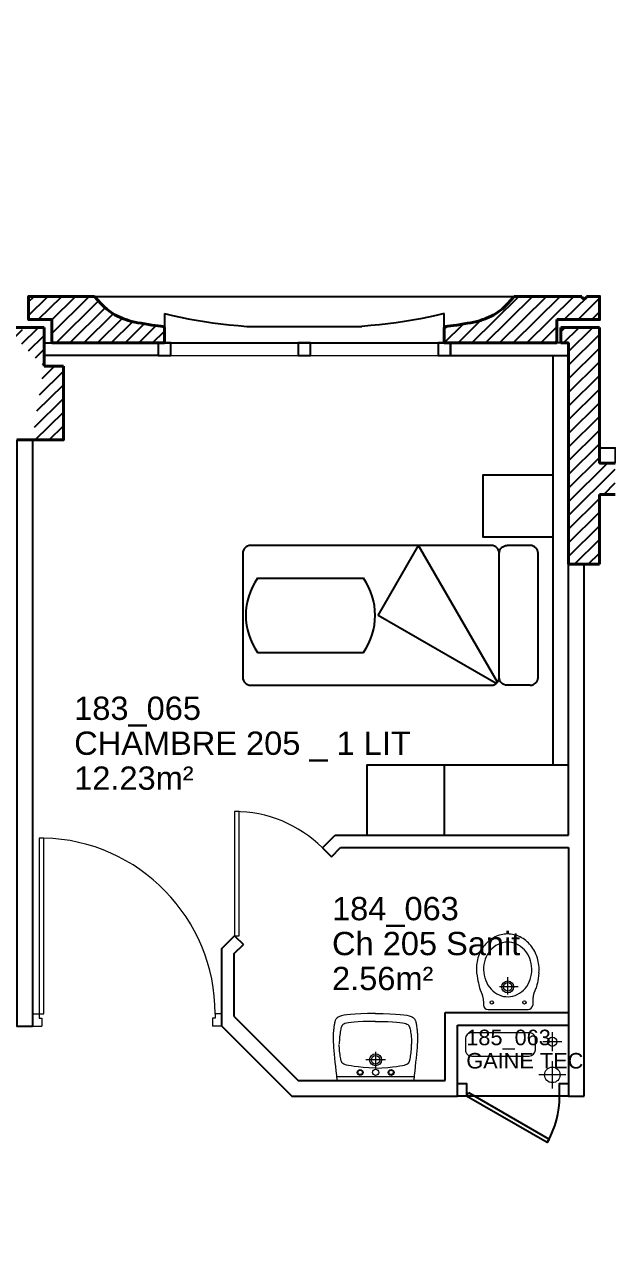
# Model space of a CAD drawing. Header units: millimetres. Extents: x -11 to 211, y -5 to 120.
# Drawn here: x 181.7 to 185.45, y 61.33 to 69.25 of the extents above; entities that cross this region are included whole.
import ezdxf

# ---------------------------------------------------------------- set-up
doc = ezdxf.new("R2010")
doc.units = ezdxf.units.MM
doc.header["$LTSCALE"] = 0.1
doc.header["$MEASUREMENT"] = 0
doc.linetypes.add('CONTINU', pattern=[0])
doc.layers.get('0').update_dxf_attribs({"linetype": 'CONTINUOUS'})
for name, color, linetype in [('400 Lits', 150, 'CONTINUOUS'), ('A_AGENC', 204, 'CONTINUOUS'), ('A_EQMP', 142, 'CONTINUOUS'), ('A_Etiqu_Gaine', 8, 'CONTINUOUS'), ('A_Etiqu_Gaine_ancien', 8, 'CONTINUOUS'), ('A_Etiqu_Gaine_code', 8, 'CONTINUOUS'), ('A_Etiqu_Local', 8, 'CONTINUOUS'), ('A_HACH_STRUC', 7, 'CONTINUOUS'), ('A_MUR_CLOIS', 7, 'CONTINU'), ('A_MURS_ALÈG', 7, 'CONTINU')]:
    doc.layers.add(name, color=color, linetype=linetype)
for name, color, linetype, lineweight in [('A_CHASS', 4, 'CONTINU', 0), ('A_MURS_STRU', 7, 'CONTINU', 40), ('A_PORTE', 8, 'CONTINU', 0), ('A_SANI', 5, 'CONTINU', 0)]:
    doc.layers.add(name, color=color, linetype=linetype, lineweight=lineweight)
doc.styles.add('Attribut', font='arial.ttf')

# ---------------------------------------------------------------- blocks, each defined once
blk = doc.blocks.new('BROCA2-G497')
at = {"layer": '400 Lits', "linetype": 'Continuous'}
for p, q in [((39.120598, 20.049994), (39.380409, 20.499994)), ((39.889137, 19.618849), (39.380409, 20.499994)), ((39.900024, 19.649992), (39.900024, 20.449995)), ((40.100021, 20.499994), (39.950027, 20.499994)), ((39.881168, 19.61088), (39.120598, 20.049994)), ((40.100021, 19.599993), (39.950027, 19.599993))]:
    blk.add_line(p, q, dxfattribs=at)
for points in [[(39.850296, 20.499994), (38.300026, 20.499994, 0.414214), (38.250026, 20.449995), (38.250023, 19.649992, 0.414214), (38.300026, 19.599992), (39.850296, 19.599993)], [(39.850021, 19.599993, 0.414213), (39.900021, 19.649992), (39.900024, 20.449995, 0.414214), (39.850021, 20.499995)], [(39.950027, 19.599993, -0.414213), (39.900027, 19.649992), (39.900024, 20.449995, -0.414214), (39.950027, 20.499995)], [(40.100021, 19.599993, 0.414213), (40.150021, 19.649992), (40.150024, 20.449995, 0.414214), (40.100021, 20.499995)]]:
    blk.add_lwpolyline(points, format="xyb", dxfattribs=at)
blk = doc.blocks.new('A_Etiqu_Local')
at = {"style": 'Attribut', "flags": 1}
for tag, p in [('CODE_HOPITAL', (-0.4463, 1.632)), ('CODE_SITE', (-0.4463, 1.407)), ('CODE_BATIMENT', (-0.4463, 1.182)), ('CODE_SECTEUR', (-0.4463, 0.957)), ('CODE_ETAGE', (-0.4463, 0.732)), ('NOM_NORMALISE', (-0.4463, -0.843)), ('SECTEUR_ACTIVITE', (-0.4463, -1.068)), ('SOUS_SECTEUR_ACTIVITE', (-0.4463, -1.293)), ('VOLUME', (-0.4463, -1.518)), ('SERVICE', (-0.4463, -1.743)), ('CODE_UG', (-0.4463, -1.968)), ('CODE_UA', (-0.4463, -2.193)), ('CODE_POLE', (-0.4463, -2.418)), ('OCCUPANT_EXTERNE', (-0.4463, -2.643)), ('DISPONIBILITE', (-0.4463, -2.868)), ('ACCES_HANDICAPES', (-0.4463, -3.093)), ('NATURE_SOL', (-0.4463, -3.318)), ('RISQUE_LABORATOIRE', (-0.4463, -3.543)), ('AMIANTE', (-0.4463, -3.768))]:
    blk.add_attdef(tag, p, '', height=0.15, dxfattribs=at)
at = {"layer": 'A_Etiqu_Local', "style": 'Attribut'}
for tag, p in [('CODE_PIECE', (-0.4463, 0.282)), ('NOM_USAGE', (-0.4463, 0.057)), ('SURFACE', (-0.4463, -0.168))]:
    blk.add_attdef(tag, p, '', height=0.15, dxfattribs=at)
blk = doc.blocks.new('A_Etiqu_Gaine')
at = {"style": 'Attribut', "flags": 1}
for tag, p in [('CODE_HOPITAL', (-0.4323, 0.8651)), ('CODE_SITE', (-0.4323, 0.7151)), ('CODE_BATIMENT', (-0.4323, 0.5651)), ('CODE_SECTEUR', (-0.4323, 0.4151)), ('CODE_ETAGE', (-0.4323, 0.2651)), ('NOM_NORMALISE', (-0.4323, -0.3349)), ('SECTEUR_ACTIVITE', (-0.4323, -0.4849)), ('SOUS_SECTEUR_ACTIVITE', (-0.4323, -0.6349)), ('SURFACE', (-0.4323, -0.7849)), ('CODE_UG', (-0.4323, -0.9349)), ('CODE_POLE', (-0.4323, -1.0849)), ('AMIANTE', (-0.4323, -1.2349))]:
    blk.add_attdef(tag, p, '', height=0.1, dxfattribs=at)
at = {"layer": 'A_Etiqu_Gaine', "style": 'Attribut'}
blk.add_attdef('NOM_USAGE', (-0.4323, -0.1849), '', height=0.1, dxfattribs=at)
at = {"layer": 'A_Etiqu_Gaine_ancien', "style": 'Attribut'}
blk.add_attdef('CODE_PIECE_ANCIEN', (-0.4323, 0.1151), '', height=0.1, dxfattribs=at)
at = {"layer": 'A_Etiqu_Gaine_code', "style": 'Attribut'}
blk.add_attdef('CODE_PIECE', (-0.4323, -0.0349), '', height=0.1, dxfattribs=at)
blk = doc.blocks.new('BROCA2-G382')
at = {"layer": '400 Lits', "linetype": 'Continuous'}
for p, q in [((24.019503, 20.288546), (24.701082, 20.288546)), ((24.019503, 19.811441), (24.701082, 19.811441))]:
    blk.add_line(p, q, dxfattribs=at)
for start, end in [(145.007771, 214.992539), (325.007913, 34.99193)]:
    blk.add_arc((24.360292, 20.049994), 0.415985, start, end, dxfattribs=at)

msp = doc.modelspace()

# ---------------------------------------------------------------- hatches: boundary and pattern name
at = {"layer": 'A_HACH_STRUC'}
h = msp.add_hatch(dxfattribs=at)
h.set_pattern_fill('ANSI31', color=8, scale=0.5, angle=359.76959, style=0)
h.paths.add_polyline_path([(201.5499, 63.0209), (201.5499, 63.5209), (202.0499, 63.5209), (202.0499, 63.0209)])
h.paths.add_polyline_path([(201.5499, 56.2709), (201.5499, 56.7709), (202.0499, 56.7709), (202.0499, 56.2709)])
h.paths.add_polyline_path([(174.7499, 59.696), (174.2499, 59.696), (174.2499, 60.196), (174.7499, 60.196)], flags=17)
h.paths.add_polyline_path([(181.4499, 52.546), (181.4499, 53.046), (181.9499, 53.046), (181.9499, 52.546)], flags=17)
h.paths.add_polyline_path([(174.7499, 52.546), (174.2499, 52.546), (174.2499, 53.046), (174.7499, 53.046)], flags=17)
h.paths.add_polyline_path([(201.7164, 49.9462), (201.9164, 49.9462), (202.0662, 49.9462), (202.0662, 50.4462), (201.5662, 50.4462), (201.5662, 49.9462)])
h.paths.add_polyline_path([(194.5, 49.9462), (194.7, 49.9462), (194.8499, 49.9462), (194.8499, 50.4462), (194.3499, 50.4462), (194.3499, 49.9462)])
h.paths.add_polyline_path([(194.5, 69.2462), (194.7, 69.2462), (194.8499, 69.2462), (194.8499, 68.7462), (194.3499, 68.7462), (194.3499, 69.2462)])
edge = h.paths.add_edge_path()
edge.add_line((181.6498, 66.5712), (181.7498, 66.5712))
edge.add_line((174.4498, 66.5712), (174.5498, 66.5712))
edge.add_line((181.825, 67.2962), (181.825, 67.0462))
edge.add_line((181.5754, 67.2962), (181.825, 67.2962))
edge.add_line((181.5754, 67.2962), (181.5754, 67.0462))
edge.add_line((181.4499, 67.0462), (181.5754, 67.0462))
edge.add_line((181.4499, 67.0462), (181.4499, 66.5712))
edge.add_line((181.4499, 66.5712), (181.6498, 66.5712))
edge.add_line((181.9499, 67.0462), (181.825, 67.0462))
edge.add_line((181.7498, 66.5712), (181.9499, 66.5712))
edge.add_line((181.9499, 66.5712), (181.9499, 67.0462))
edge.add_line((174.7499, 67.0462), (174.625, 67.0462))
edge.add_line((174.625, 67.2962), (174.625, 67.0462))
edge.add_line((174.5498, 66.5712), (174.7499, 66.5712))
edge.add_line((174.7499, 66.5712), (174.7499, 67.0462))
edge.add_line((174.3753, 67.2962), (174.3753, 67.0462))
edge.add_line((174.2499, 67.0462), (174.3753, 67.0462))
edge.add_line((174.2499, 67.0462), (174.2499, 66.5712))
edge.add_line((174.2499, 66.5712), (174.4498, 66.5712))
edge.add_line((174.3753, 67.2962), (174.625, 67.2962))
edge.add_line((181.6498, 46.1962), (181.9499, 46.1962))
edge.add_line((181.9499, 46.1962), (181.9499, 45.7212))
edge.add_line((181.4499, 45.7212), (181.4499, 46.1962))
edge.add_line((181.4499, 46.1962), (181.6498, 46.1962))
edge.add_line((181.9499, 45.7212), (181.825, 45.7212))
edge.add_line((181.825, 45.4712), (181.825, 45.7212))
edge.add_line((181.5754, 45.4712), (181.825, 45.4712))
edge.add_line((181.5754, 45.4712), (181.5754, 45.7212))
edge.add_line((181.4499, 45.7212), (181.5754, 45.7212))
edge.add_line((174.4498, 46.1962), (174.7499, 46.1962))
edge.add_line((174.7499, 46.1962), (174.7499, 45.7212))
edge.add_line((174.7499, 45.7212), (174.625, 45.7212))
edge.add_line((174.625, 45.4712), (174.625, 45.7212))
edge.add_line((174.2499, 45.7212), (174.2499, 46.1962))
edge.add_line((174.2499, 46.1962), (174.4498, 46.1962))
edge.add_line((174.3753, 45.4712), (174.3753, 45.7212))
edge.add_line((174.2499, 45.7212), (174.3753, 45.7212))
edge.add_line((174.3753, 45.4712), (174.625, 45.4712))
h = msp.add_hatch(dxfattribs=at)
h.set_pattern_fill('ANSI31', color=8, scale=0.5, angle=359.76959, style=0)
h.set_pattern_definition([(44.7696, (181.72519, 67.19617), (-0.044016, 0.0443715), [])])
h.paths.add_polyline_path([(182.5595, 67.3056), (182.54, 67.3085), (182.5188, 67.3116), (182.4965, 67.315), (182.4736, 67.3186), (182.451, 67.3224), (182.4292, 67.3263), (182.4089, 67.3304), (182.3995, 67.3325), (182.3906, 67.3347), (182.3821, 67.3369), (182.374, 67.3392), (182.3661, 67.3415), (182.3585, 67.344), (182.3509, 67.3466), (182.3435, 67.3493), (182.336, 67.3522), (182.3285, 67.3552), (182.3131, 67.3618), (182.2972, 67.3693), (182.2808, 67.378), (182.2638, 67.3883), (182.2462, 67.4003), (182.2282, 67.4143), (182.2095, 67.4306), (182.1903, 67.4496), (182.1705, 67.4713), (182.1502, 67.4962), (181.7252, 67.4962), (181.7252, 67.3462), (181.8751, 67.3462), (181.8751, 67.1962), (182.6002, 67.1962), (182.6002, 67.2962), (182.6002, 67.299), (182.5903, 67.3009), (182.5764, 67.3031)])
h = msp.add_hatch(dxfattribs=at)
h.set_pattern_fill('ANSI31', color=8, scale=0.5, angle=359.76959, style=0)
h.set_pattern_definition([(44.7696, (184.40019, 67.19617), (-0.044016, 0.0443715), [])])
h.paths.add_polyline_path([(185.1253, 67.3462), (185.4002, 67.3462), (185.4002, 67.4962), (185.3152, 67.4962, -1), (185.2852, 67.4962), (184.8502, 67.4962), (184.8298, 67.4713), (184.8101, 67.4496), (184.7909, 67.4306), (184.7722, 67.4143), (184.7541, 67.4003), (184.7366, 67.3883), (184.7196, 67.378), (184.7032, 67.3693), (184.6872, 67.3618), (184.6718, 67.3552), (184.6643, 67.3522), (184.6569, 67.3493), (184.6494, 67.3466), (184.6419, 67.344), (184.6343, 67.3415), (184.6264, 67.3392), (184.6182, 67.3369), (184.6097, 67.3347), (184.6008, 67.3325), (184.5915, 67.3304), (184.5712, 67.3263), (184.5494, 67.3224), (184.5268, 67.3186), (184.5039, 67.315), (184.4816, 67.3116), (184.4603, 67.3085), (184.4409, 67.3056), (184.424, 67.3031), (184.4101, 67.3009), (184.4002, 67.299), (184.4002, 67.1962), (184.4402, 67.1962), (185.1253, 67.1962)])
h = msp.add_hatch(dxfattribs=at)
h.set_pattern_fill('ANSI31', color=8, scale=0.5, angle=359.76959, style=0)
h.set_pattern_definition([(44.7696, (185.149874, 65.77093), (-0.044016, 0.0443715), [])])
h.paths.add_polyline_path([(185.3999, 67.2961), (185.1499, 67.2961), (185.1499, 67.1961), (185.2002, 67.1961), (185.2002, 67.1161), (185.2002, 67.1161), (185.1999, 65.7709), (185.3999, 65.7709), (185.3999, 66.2211), (185.4999, 66.2211), (185.4999, 66.4211), (185.3999, 66.4211)])

# ---------------------------------------------------------------- linework, layer by layer
at = {"layer": 'A_AGENC', "color": 8, "linetype": 'Continuous'}
msp.add_line((185.1429, 62.3463), (184.5431, 62.3463), dxfattribs=at)
for points in [[(184.4861, 62.3463), (184.4861, 62.4263), (184.5431, 62.4263), (184.5431, 62.3463)], [(185.1429, 62.3463), (185.1429, 62.4263), (185.1999, 62.4263), (185.1999, 62.3463)], [(184.556, 62.3686), (185.0754, 62.0687), (185.0625, 62.0464), (184.5431, 62.3463)]]:
    msp.add_lwpolyline(points, close=True, dxfattribs=at)
msp.add_arc((184.5431, 62.3463), 0.5998, 330.00002, 0.00001, dxfattribs=at)
at = {"layer": 'A_CHASS', "color": 8, "linetype": 'Continuous'}
for p, q in [((183.4602, 67.1962), (182.6402, 67.1962)), ((182.6402, 67.1162), (183.4602, 67.1162))]:
    msp.add_line(p, q, dxfattribs=at)
at = {"layer": 'A_CHASS', "color": 8}
for p, q in [((183.5402, 67.1962), (184.3602, 67.1962)), ((183.5402, 67.1162), (184.3602, 67.1162))]:
    msp.add_line(p, q, dxfattribs=at)
at = {"layer": 'A_EQMP', "color": 8, "linetype": 'Continuous'}
for p, q in [((185.0999, 67.1162), (185.0999, 64.4763)), ((184.3999, 64.4763), (184.3999, 64.0263))]:
    msp.add_line(p, q, dxfattribs=at)
msp.add_lwpolyline([(185.0999, 65.9462), (184.6499, 65.9462), (184.6499, 66.3462), (185.0999, 66.3462)], dxfattribs=at)
msp.add_lwpolyline([(185.1999, 64.0263), (185.1999, 64.4763), (183.9032, 64.4763), (183.9032, 64.0263)], close=True, dxfattribs=at)
at = {"layer": 'A_MUR_CLOIS', "color": 8, "linetype": 'Continuous'}
for p, q in [((181.75, 66.5712), (181.75, 62.7963)), ((185.1999, 64.0263), (185.1999, 65.7709)), ((185.2999, 62.3463), (185.2999, 65.7709)), ((183.6173, 63.9441), (183.6995, 64.0263)), ((183.6995, 64.0263), (185.1999, 64.0263)), ((183.6173, 63.9441), (183.6739, 63.8876)), ((183.6739, 63.8876), (183.7326, 63.9463)), ((183.7326, 63.9463), (184.6472, 63.9463)), ((184.6472, 63.9463), (185.1999, 63.9463)), ((185.1999, 63.9463), (185.1999, 62.3463)), ((182.9695, 63.2963), (183.0516, 63.3785)), ((183.0516, 63.3785), (183.1082, 63.3219)), ((182.9695, 62.7963), (182.9695, 63.2963)), ((183.0495, 63.2632), (183.1082, 63.3219)), ((183.0495, 62.8577), (183.0495, 63.2632)), ((184.4061, 62.4463), (184.4061, 62.8833)), ((184.4061, 62.8833), (185.1999, 62.8833)), ((183.0495, 62.8577), (183.4609, 62.4463)), ((182.9695, 62.7963), (183.4195, 62.3463)), ((184.4861, 62.3463), (184.4861, 62.8033)), ((184.4861, 62.8033), (185.1999, 62.8033)), ((183.4609, 62.4463), (184.4061, 62.4463)), ((183.4195, 62.3463), (184.4861, 62.3463)), ((185.1999, 62.3463), (185.2999, 62.3463))]:
    msp.add_line(p, q, dxfattribs=at)
at = {"layer": 'A_MUR_CLOIS', "color": 8}
for points in [[(181.825, 67.1962), (182.5602, 67.1962), (182.5602, 67.1162), (181.825, 67.1162)], [(184.4402, 67.1961), (184.4402, 67.1161), (185.2002, 67.1161), (185.2002, 67.1961)]]:
    msp.add_lwpolyline(points, close=True, dxfattribs=at)
at = {"layer": 'A_MUR_CLOIS', "color": 8, "linetype": 'Continuous'}
for points in [[(182.5602, 67.1962), (182.5602, 67.1162), (182.6402, 67.1162), (182.6402, 67.1962)], [(183.4602, 67.1962), (183.4602, 67.1162), (183.5402, 67.1162), (183.5402, 67.1962)], [(184.3602, 67.1962), (184.3602, 67.1162), (184.4402, 67.1162), (184.4402, 67.1962)], [(185.4999, 66.4211), (185.3999, 66.4211), (185.3999, 66.5211), (185.4999, 66.5211)]]:
    msp.add_lwpolyline(points, close=True, dxfattribs=at)
msp.add_lwpolyline([(181.6497, 66.5712), (181.6497, 62.7963), (181.75, 62.7963)], dxfattribs=at)
at = {"layer": 'A_MURS_ALÈG', "color": 8, "ltscale": 200}
for p, q in [((182.1502, 67.4962), (184.8502, 67.4962)), ((183.1308, 67.3028), (183.8696, 67.3028))]:
    msp.add_line(p, q, dxfattribs=at)
for points in [[(182.6002, 67.3862), (182.6002, 67.1962), (184.4002, 67.1962), (184.4002, 67.3862)], [(182.6002, 67.3862), (182.6513, 67.3737), (182.7024, 67.3623), (182.7535, 67.352), (182.8048, 67.3426), (182.8567, 67.3342), (182.9093, 67.3265), (182.9627, 67.3196), (183.0174, 67.3134), (183.0733, 67.3078), (183.1308, 67.3028)], [(184.4002, 67.3862), (184.349, 67.3737), (184.298, 67.3623), (184.2469, 67.352), (184.1956, 67.3426), (184.1437, 67.3342), (184.0911, 67.3265), (184.0376, 67.3196), (183.983, 67.3134), (183.9271, 67.3078), (183.8696, 67.3028)]]:
    msp.add_lwpolyline(points, dxfattribs=at)
at = {"layer": 'A_MURS_STRU', "color": 8, "linetype": 'Continuous'}
for p, q in [((181.8751, 67.3462), (181.8751, 67.1962)), ((185.1253, 67.3462), (185.1253, 67.1962)), ((181.5754, 67.2962), (181.825, 67.2962)), ((181.825, 67.2962), (181.825, 67.0462)), ((182.6002, 67.2962), (182.6002, 67.1962)), ((184.4002, 67.2962), (184.4002, 67.1962)), ((185.3999, 67.2961), (185.1499, 67.2961)), ((185.1499, 67.2961), (185.1499, 67.1961)), ((185.3999, 67.2961), (185.3999, 66.4211)), ((182.6002, 67.1962), (181.8751, 67.1962)), ((184.4002, 67.1962), (185.1253, 67.1962)), ((185.1499, 67.1961), (185.1999, 67.1961)), ((185.1999, 67.1961), (185.1999, 65.7709)), ((181.9499, 67.0462), (181.825, 67.0462)), ((185.3999, 66.4211), (185.4999, 66.4211)), ((185.3999, 66.2211), (185.3999, 65.7709)), ((185.3999, 66.2211), (185.4999, 66.2211)), ((185.3999, 65.7709), (185.1999, 65.7709))]:
    msp.add_line(p, q, dxfattribs=at)
at = {"layer": 'A_MURS_STRU', "color": 8}
for p, q in [((181.8751, 67.1962), (182.6002, 67.1962)), ((181.6498, 66.5712), (181.7498, 66.5712))]:
    msp.add_line(p, q, dxfattribs=at)
at = {"layer": 'A_MURS_STRU', "color": 8, "linetype": 'Continuous'}
for points in [[(181.8751, 67.3462), (181.7252, 67.3462), (181.7252, 67.4962), (182.1502, 67.4962)], [(182.1502, 67.4962), (182.1705, 67.4713), (182.1903, 67.4496), (182.2095, 67.4306), (182.2282, 67.4143), (182.2462, 67.4003), (182.2638, 67.3883), (182.2808, 67.378), (182.2972, 67.3693), (182.3131, 67.3618), (182.3285, 67.3552), (182.3285, 67.3552), (182.336, 67.3522), (182.3435, 67.3493), (182.3509, 67.3466), (182.3585, 67.344), (182.3661, 67.3415), (182.374, 67.3392), (182.3821, 67.3369), (182.3906, 67.3347), (182.3995, 67.3325), (182.4089, 67.3304), (182.4089, 67.3304), (182.4292, 67.3263), (182.451, 67.3224), (182.4736, 67.3186), (182.4965, 67.315), (182.5188, 67.3116), (182.54, 67.3085), (182.5595, 67.3056), (182.5764, 67.3031), (182.5903, 67.3009), (182.6003, 67.299)], [(184.8502, 67.4962), (184.8298, 67.4713), (184.8101, 67.4496), (184.7909, 67.4306), (184.7722, 67.4143), (184.7541, 67.4003), (184.7366, 67.3883), (184.7196, 67.378), (184.7032, 67.3693), (184.6872, 67.3618), (184.6718, 67.3552), (184.6718, 67.3552), (184.6643, 67.3522), (184.6569, 67.3493), (184.6494, 67.3466), (184.6419, 67.344), (184.6343, 67.3415), (184.6264, 67.3392), (184.6182, 67.3369), (184.6097, 67.3347), (184.6008, 67.3325), (184.5915, 67.3304), (184.5915, 67.3304), (184.5712, 67.3263), (184.5494, 67.3224), (184.5268, 67.3186), (184.5039, 67.315), (184.4816, 67.3116), (184.4603, 67.3085), (184.4409, 67.3056), (184.424, 67.3031), (184.4101, 67.3009), (184.4001, 67.299)], [(185.2852, 67.4962), (184.8502, 67.4962)], [(185.1253, 67.3462), (185.4002, 67.3462), (185.4002, 67.4962), (185.3152, 67.4962)], [(181.7498, 66.5712), (181.9499, 66.5712), (181.9499, 67.0462)]]:
    msp.add_lwpolyline(points, dxfattribs=at)
msp.add_arc((185.3002, 67.4962), 0.015, 179.99999, 0.00001, dxfattribs=at)
at = {"layer": 'A_PORTE', "color": 8, "linetype": 'Continuous'}
for p, q in [((181.7941, 64.0079), (181.7941, 62.8485)), ((181.8241, 64.0079), (181.7941, 64.0079)), ((181.8241, 62.8763), (181.8241, 64.0079)), ((181.7502, 62.7963), (181.7502, 62.8763)), ((181.7502, 62.8763), (181.8241, 62.8763)), ((181.7941, 62.8485), (181.8101, 62.8485)), ((181.8101, 62.8485), (181.8101, 62.7963)), ((182.9101, 62.8485), (182.9101, 62.7963)), ((182.9261, 62.8485), (182.9101, 62.8485)), ((182.9261, 62.8763), (182.9261, 62.8485)), ((182.9699, 62.8763), (182.9261, 62.8763)), ((182.9699, 62.7963), (182.9699, 62.8763)), ((181.7502, 62.7963), (181.8101, 62.7963)), ((182.9699, 62.7963), (182.9101, 62.7963))]:
    msp.add_line(p, q, dxfattribs=at)
msp.add_lwpolyline([(183.0804, 63.3785), (183.0804, 64.1785), (183.0504, 64.1785), (183.0504, 63.3785)], close=True, dxfattribs=at)
msp.add_arc((183.0504, 63.3785), 0.8, 44.99998, 90, dxfattribs=at)
at = {"layer": 'A_PORTE', "color": 8}
msp.add_arc((181.7941, 62.8763), 1.132, 0, 88.48138, dxfattribs=at)
at = {"layer": 'A_SANI', "color": 8, "linetype": 'Continuous'}
for p, q in [((184.877, 63.0491), (184.755, 63.0491)), ((184.8087, 63.0003), (184.8087, 63.1126)), ((184.6524, 62.9353), (184.6525, 62.9322)), ((184.6825, 62.9033), (184.9397, 62.9033)), ((184.9698, 62.9353), (184.9697, 62.9322)), ((183.7466, 62.8047), (183.7447, 62.8029)), ((183.7488, 62.8064), (183.7466, 62.8047)), ((183.7542, 62.8097), (183.7488, 62.8064)), ((183.7615, 62.8128), (183.7542, 62.8097)), ((183.7712, 62.8158), (183.7615, 62.8128)), ((183.784, 62.8184), (183.7712, 62.8158)), ((183.8004, 62.8208), (183.784, 62.8184)), ((183.8211, 62.8229), (183.8004, 62.8208)), ((183.8467, 62.8246), (183.8211, 62.8229)), ((183.8779, 62.8259), (183.8467, 62.8246)), ((183.9151, 62.8268), (183.8779, 62.8259)), ((183.959, 62.8272), (183.9151, 62.8268)), ((183.9557, 62.8272), (183.9996, 62.8268)), ((183.9996, 62.8268), (184.0369, 62.8259)), ((184.0369, 62.8259), (184.068, 62.8246)), ((184.068, 62.8246), (184.0936, 62.8229)), ((184.0936, 62.8229), (184.1143, 62.8208)), ((184.1143, 62.8208), (184.1308, 62.8184)), ((184.1308, 62.8184), (184.1435, 62.8158)), ((184.1435, 62.8158), (184.1532, 62.8128)), ((184.1532, 62.8128), (184.1605, 62.8097)), ((184.1605, 62.8097), (184.1659, 62.8064)), ((184.1659, 62.8064), (184.1681, 62.8047)), ((184.1681, 62.8047), (184.17, 62.8029)), ((183.7271, 62.7271), (183.7261, 62.716)), ((183.7283, 62.738), (183.7271, 62.7271)), ((183.7296, 62.7485), (183.7283, 62.738)), ((183.731, 62.7584), (183.7296, 62.7485)), ((183.7325, 62.7677), (183.731, 62.7584)), ((183.734, 62.776), (183.7325, 62.7677)), ((183.7356, 62.7833), (183.734, 62.776)), ((183.7364, 62.7866), (183.7356, 62.7833)), ((183.7373, 62.7895), (183.7364, 62.7866)), ((183.7382, 62.7922), (183.7373, 62.7895)), ((183.7392, 62.7947), (183.7382, 62.7922)), ((183.7403, 62.797), (183.7392, 62.7947)), ((183.7416, 62.7991), (183.7403, 62.797)), ((183.743, 62.8011), (183.7416, 62.7991)), ((183.7447, 62.8029), (183.743, 62.8011)), ((184.17, 62.8029), (184.1717, 62.8011)), ((184.1717, 62.8011), (184.1732, 62.7991)), ((184.1732, 62.7991), (184.1744, 62.797)), ((184.1744, 62.797), (184.1756, 62.7947)), ((184.1756, 62.7947), (184.1766, 62.7922)), ((184.1766, 62.7922), (184.1775, 62.7895)), ((184.1775, 62.7895), (184.1783, 62.7866)), ((184.1783, 62.7866), (184.1791, 62.7833)), ((184.1791, 62.7833), (184.1807, 62.776)), ((184.1807, 62.776), (184.1823, 62.7677)), ((184.1823, 62.7677), (184.1838, 62.7584)), ((184.1838, 62.7584), (184.1852, 62.7484)), ((184.1852, 62.7484), (184.1865, 62.7377)), ((184.1865, 62.7377), (184.1876, 62.7267)), ((184.1876, 62.7267), (184.1886, 62.7153)), ((184.9471, 62.7533), (184.5771, 62.7533)), ((185.0957, 62.7578), (185.0957, 62.6348)), ((183.7247, 62.6938), (183.7243, 62.6831)), ((183.7247, 62.668), (183.7243, 62.6787)), ((183.7253, 62.7049), (183.7247, 62.6938)), ((183.7253, 62.6569), (183.7247, 62.668)), ((183.7261, 62.716), (183.7253, 62.7049)), ((183.7261, 62.6458), (183.7253, 62.6569)), ((183.7271, 62.6347), (183.7261, 62.6458)), ((184.1876, 62.6352), (184.1886, 62.6465)), ((184.1886, 62.7153), (184.1895, 62.7038)), ((184.1886, 62.6465), (184.1895, 62.658)), ((184.1895, 62.7038), (184.1901, 62.6922)), ((184.1895, 62.658), (184.1901, 62.6696)), ((184.1901, 62.6922), (184.1905, 62.6809)), ((184.1901, 62.6696), (184.1905, 62.6809)), ((184.5371, 62.7133), (184.5371, 62.6433)), ((184.9871, 62.6433), (184.9871, 62.7133)), ((185.1572, 62.6963), (185.0343, 62.6963)), ((183.7283, 62.6238), (183.7271, 62.6347)), ((183.7296, 62.6133), (183.7283, 62.6238)), ((183.731, 62.6034), (183.7296, 62.6133)), ((183.7325, 62.5941), (183.731, 62.6034)), ((183.734, 62.5858), (183.7325, 62.5941)), ((183.7356, 62.5785), (183.734, 62.5858)), ((183.7364, 62.5752), (183.7356, 62.5785)), ((183.7373, 62.5723), (183.7364, 62.5752)), ((183.7382, 62.5696), (183.7373, 62.5723)), ((183.7392, 62.5671), (183.7382, 62.5696)), ((183.7403, 62.5648), (183.7392, 62.5671)), ((184.022, 62.5798), (183.8956, 62.5798)), ((183.9588, 62.6309), (183.9588, 62.5288)), ((184.1744, 62.5648), (184.1756, 62.5671)), ((184.1756, 62.5671), (184.1766, 62.5696)), ((184.1766, 62.5696), (184.1775, 62.5723)), ((184.1775, 62.5723), (184.1783, 62.5752)), ((184.1783, 62.5752), (184.1791, 62.5785)), ((184.1791, 62.5785), (184.1807, 62.5858)), ((184.1807, 62.5858), (184.1823, 62.5941)), ((184.1823, 62.5941), (184.1838, 62.6034)), ((184.1838, 62.6034), (184.1852, 62.6134)), ((184.1852, 62.6134), (184.1865, 62.6241)), ((184.1865, 62.6241), (184.1876, 62.6352)), ((184.5771, 62.6033), (184.9471, 62.6033)), ((185.0957, 62.5704), (185.0957, 62.3947)), ((183.7416, 62.5627), (183.7403, 62.5648)), ((183.743, 62.5608), (183.7416, 62.5627)), ((183.7447, 62.5589), (183.743, 62.5608)), ((183.7466, 62.5571), (183.7447, 62.5589)), ((183.7488, 62.5554), (183.7466, 62.5571)), ((183.7542, 62.5521), (183.7488, 62.5554)), ((183.7615, 62.5489), (183.7542, 62.5521)), ((183.7712, 62.5458), (183.7615, 62.5489)), ((183.784, 62.5428), (183.7712, 62.5458)), ((183.8004, 62.5398), (183.784, 62.5428)), ((183.8211, 62.5369), (183.8004, 62.5398)), ((183.8467, 62.5339), (183.8211, 62.5369)), ((183.8779, 62.531), (183.8467, 62.5339)), ((183.9151, 62.5281), (183.8779, 62.531)), ((183.959, 62.5251), (183.9151, 62.5281)), ((183.9557, 62.5251), (183.9996, 62.5281)), ((183.9996, 62.5281), (184.0369, 62.531)), ((184.0369, 62.531), (184.068, 62.5339)), ((184.068, 62.5339), (184.0936, 62.5369)), ((184.0936, 62.5369), (184.1143, 62.5398)), ((184.1143, 62.5398), (184.1308, 62.5428)), ((184.1308, 62.5428), (184.1435, 62.5458)), ((184.1435, 62.5458), (184.1532, 62.5489)), ((184.1532, 62.5489), (184.1605, 62.5521)), ((184.1605, 62.5521), (184.1659, 62.5554)), ((184.1659, 62.5554), (184.1681, 62.5571)), ((184.1681, 62.5571), (184.17, 62.5589)), ((184.17, 62.5589), (184.1717, 62.5608)), ((184.1717, 62.5608), (184.1732, 62.5627)), ((184.1732, 62.5627), (184.1744, 62.5648)), ((183.7092, 62.4712), (184.2045, 62.4712)), ((183.7092, 62.4463), (184.2045, 62.4463)), ((185.1836, 62.4825), (185.0079, 62.4825))]:
    msp.add_line(p, q, dxfattribs=at)
for points in [[(185.0098, 63.1401, 0.092603), (184.9996, 63.2351, 0.097518), (184.9572, 63.3153, 0.107322), (184.8878, 63.3711, 0.116228), (184.8076, 63.39, 0.11669), (184.7276, 63.371, 0.108258), (184.6587, 63.3153, 0.098236), (184.6171, 63.2352, 0.092772), (184.6078, 63.1401, 0.094013)], [(184.7469, 63.323, 0.102556), (184.6963, 63.2834, 0.093461), (184.6641, 63.2267, 0.177185), (184.6669, 63.0902, 0.093461), (184.7015, 63.0349, 0.102556), (184.7536, 62.9975, 0.222941), (184.8705, 62.9999, 0.102556), (184.921, 63.0394, 0.093461), (184.9533, 63.0961, 0.177028), (184.9504, 63.2326, 0.093461), (184.9159, 63.288, 0.102556), (184.8638, 63.3254, 0.222834), (184.7469, 63.323)]]:
    msp.add_lwpolyline(points, format="xyb", dxfattribs=at)
for points in [[(184.6085, 63.1394), (184.6114, 63.1201), (184.6143, 63.1029), (184.6172, 63.0877), (184.62, 63.0744), (184.6227, 63.0627), (184.6254, 63.0526), (184.6279, 63.0438), (184.6303, 63.0362), (184.6325, 63.0296), (184.6345, 63.0239), (184.6345, 63.0239), (184.6355, 63.0213), (184.6364, 63.0188), (184.6373, 63.0165), (184.6381, 63.0143), (184.6389, 63.0121), (184.6397, 63.01), (184.6404, 63.008), (184.6412, 63.0059), (184.6419, 63.0039), (184.6427, 63.0018), (184.6427, 63.0018), (184.6434, 62.9997), (184.6441, 62.9975), (184.6448, 62.9953), (184.6455, 62.993), (184.6462, 62.9908), (184.6469, 62.9885), (184.6475, 62.9862), (184.6481, 62.9839), (184.6487, 62.9816), (184.6492, 62.9794), (184.6492, 62.9794), (184.6501, 62.975), (184.6508, 62.9706), (184.6513, 62.9663), (184.6517, 62.9621), (184.652, 62.9578), (184.6522, 62.9535), (184.6523, 62.9491), (184.6524, 62.9447), (184.6524, 62.9401), (184.6524, 62.9353)], [(185.0089, 63.1394), (185.0072, 63.1201), (185.0051, 63.1029), (185.0027, 63.0877), (185, 63.0744), (184.9971, 63.0627), (184.9942, 63.0526), (184.9913, 63.0438), (184.9885, 63.0362), (184.9858, 63.0296), (184.9834, 63.0239), (184.9834, 63.0239), (184.9823, 63.0213), (184.9813, 63.0188), (184.9803, 63.0165), (184.9794, 63.0143), (184.9786, 63.0121), (184.9778, 63.01), (184.9771, 63.008), (184.9765, 63.0059), (184.9759, 63.0039), (184.9753, 63.0018), (184.9753, 63.0018), (184.9748, 62.9997), (184.9743, 62.9975), (184.9738, 62.9953), (184.9734, 62.993), (184.973, 62.9908), (184.9726, 62.9885), (184.9723, 62.9862), (184.972, 62.9839), (184.9717, 62.9816), (184.9714, 62.9794), (184.9714, 62.9794), (184.971, 62.975), (184.9707, 62.9706), (184.9704, 62.9663), (184.9702, 62.9621), (184.97, 62.9578), (184.9699, 62.9535), (184.9699, 62.9491), (184.9698, 62.9447), (184.9698, 62.9401), (184.9698, 62.9353)], [(183.9588, 62.878), (183.9074, 62.8773), (183.8638, 62.876), (183.8274, 62.8742), (183.7974, 62.872), (183.7731, 62.8693), (183.7538, 62.8662), (183.7387, 62.8628), (183.7272, 62.8589), (183.7185, 62.8547), (183.7119, 62.8502), (183.7119, 62.8502), (183.7091, 62.8478), (183.7067, 62.8453), (183.7046, 62.8427), (183.7027, 62.8398), (183.701, 62.8367), (183.6995, 62.8334), (183.6982, 62.8297), (183.6969, 62.8257), (183.6958, 62.8212), (183.6948, 62.8164), (183.6948, 62.8164), (183.6937, 62.8111), (183.6927, 62.8053), (183.6918, 62.7993), (183.6908, 62.793), (183.69, 62.7865), (183.6892, 62.78), (183.6884, 62.7734), (183.6877, 62.7669), (183.6871, 62.7605), (183.6866, 62.7544), (183.6866, 62.7544), (183.6861, 62.7484), (183.6857, 62.7427), (183.6854, 62.7371), (183.6852, 62.7315), (183.6851, 62.7259), (183.6851, 62.7201), (183.6851, 62.714), (183.6853, 62.7076), (183.6856, 62.7008), (183.6859, 62.6935), (183.6859, 62.6935), (183.687, 62.6772), (183.6885, 62.6586), (183.6903, 62.6379), (183.6924, 62.6153), (183.6947, 62.5908), (183.6973, 62.5647), (183.7001, 62.537), (183.7031, 62.508), (183.7061, 62.4777), (183.7092, 62.4463)], [(183.9549, 62.878), (184.0063, 62.8773), (184.0499, 62.876), (184.0863, 62.8742), (184.1163, 62.872), (184.1406, 62.8693), (184.1599, 62.8662), (184.1749, 62.8628), (184.1865, 62.8589), (184.1952, 62.8547), (184.2018, 62.8502), (184.2018, 62.8502), (184.2045, 62.8478), (184.207, 62.8453), (184.2091, 62.8427), (184.211, 62.8398), (184.2127, 62.8367), (184.2142, 62.8334), (184.2155, 62.8297), (184.2167, 62.8257), (184.2179, 62.8212), (184.2189, 62.8164), (184.2189, 62.8164), (184.22, 62.8111), (184.221, 62.8053), (184.2219, 62.7993), (184.2228, 62.793), (184.2237, 62.7865), (184.2245, 62.78), (184.2253, 62.7734), (184.226, 62.7669), (184.2266, 62.7605), (184.2271, 62.7544), (184.2271, 62.7544), (184.2276, 62.7484), (184.228, 62.7427), (184.2283, 62.7371), (184.2285, 62.7315), (184.2286, 62.7259), (184.2286, 62.7201), (184.2285, 62.714), (184.2284, 62.7076), (184.2281, 62.7008), (184.2277, 62.6935), (184.2277, 62.6935), (184.2267, 62.6772), (184.2252, 62.6586), (184.2234, 62.6379), (184.2213, 62.6153), (184.2189, 62.5908), (184.2163, 62.5647), (184.2135, 62.537), (184.2106, 62.508), (184.2076, 62.4777), (184.2045, 62.4463)]]:
    msp.add_lwpolyline(points, dxfattribs=at)
for centre, radius in [((184.8087, 63.0491), 0.0383), ((184.8087, 63.0491), 0.0276), ((184.7061, 62.9494), 0.0105), ((184.9161, 62.9494), 0.0105), ((185.0957, 62.6963), 0.03), ((183.9588, 62.5798), 0.0387), ((183.9588, 62.5798), 0.0274), ((183.8593, 62.4984), 0.0189), ((183.8593, 62.4984), 0.0144), ((183.9588, 62.4984), 0.0204), ((184.0583, 62.4984), 0.0189), ((184.0583, 62.4984), 0.0144), ((185.0957, 62.4825), 0.05)]:
    msp.add_circle(centre, radius, dxfattribs=at)
for centre, radius, start, end in [((184.6825, 62.9333), 0.03, 182.18352, 270), ((184.9397, 62.9333), 0.03, 270, 357.81648), ((184.5771, 62.7133), 0.04, 90.00067, 180.00076), ((184.9471, 62.7133), 0.04, 0.00067, 90.00076), ((184.5771, 62.6433), 0.04, 180.00067, 270.00076), ((184.9471, 62.6433), 0.04, 270.00006, 359.99994)]:
    msp.add_arc(centre, radius, start, end, dxfattribs=at)

# ---------------------------------------------------------------- block references
at = {"layer": 'A_EQMP', "color": 8}
for name, p in [('BROCA2-G497', (144.8541, 45.3919)), ('BROCA2-G382', (159.1791, 45.3919))]:
    msp.add_blockref(name, p, dxfattribs=at)
at = {"layer": 'A_Etiqu_Gaine', "color": 8}
msp.add_blockref('A_Etiqu_Gaine', (184.9746, 62.7085), dxfattribs=at).add_auto_attribs({'CODE_PIECE': '185_063', 'NOM_USAGE': 'GAINE TEC'})
at = {"layer": 'A_Etiqu_Local', "color": 8}
ref = msp.add_blockref('A_Etiqu_Local', (182.4656, 64.4865), dxfattribs=at)
ref.add_attrib('CODE_PIECE', '183_065', (182.0192, 64.7685), dxfattribs={"height": 0.15, "style": 'Attribut'})
ref.add_attrib('NOM_USAGE', 'CHAMBRE 205 _ 1 LIT', (182.0192, 64.5435), dxfattribs={"height": 0.15, "style": 'Attribut'})
ref.add_attrib('SURFACE', '12.23m²', (182.0192, 64.3185), dxfattribs={"height": 0.15, "style": 'Attribut'})
ref = msp.add_blockref('A_Etiqu_Local', (184.1247, 63.1963), dxfattribs=at)
ref.add_attrib('CODE_PIECE', '184_063', (183.6783, 63.4783), dxfattribs={"height": 0.15, "style": 'Attribut'})
ref.add_attrib('NOM_USAGE', 'Ch 205 Sanit', (183.6783, 63.2533), dxfattribs={"height": 0.15, "style": 'Attribut'})
ref.add_attrib('SURFACE', '2.56m²', (183.6783, 63.0283), dxfattribs={"height": 0.15, "style": 'Attribut'})

doc.saveas('drawing.dxf')
